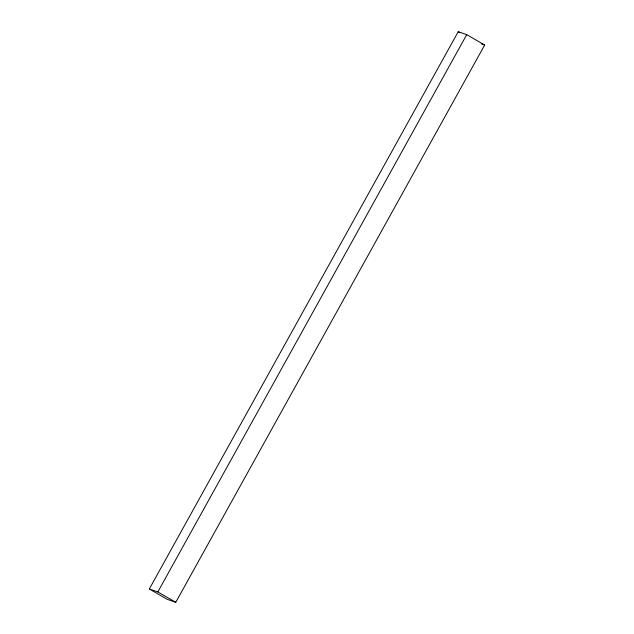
<?xml version="1.0" encoding="UTF-8"?>
<svg xmlns="http://www.w3.org/2000/svg" width="634" height="634" viewBox="0 0 634 634"><rect width="100%" height="100%" fill="white"/><g stroke="black" fill="none" stroke-linecap="round" stroke-linejoin="round"><path stroke-width="0.95" d="M149.323 588.986L458.231 31.7L466.735 34.648L484.677 45.014L175.769 602.3L167.265 599.352L149.323 588.986L157.826 591.934L175.769 602.3M157.826 591.934L466.735 34.648M481.269 43.841L484.677 45.014M458.231 31.7L459.943 32.691"/></g></svg>
